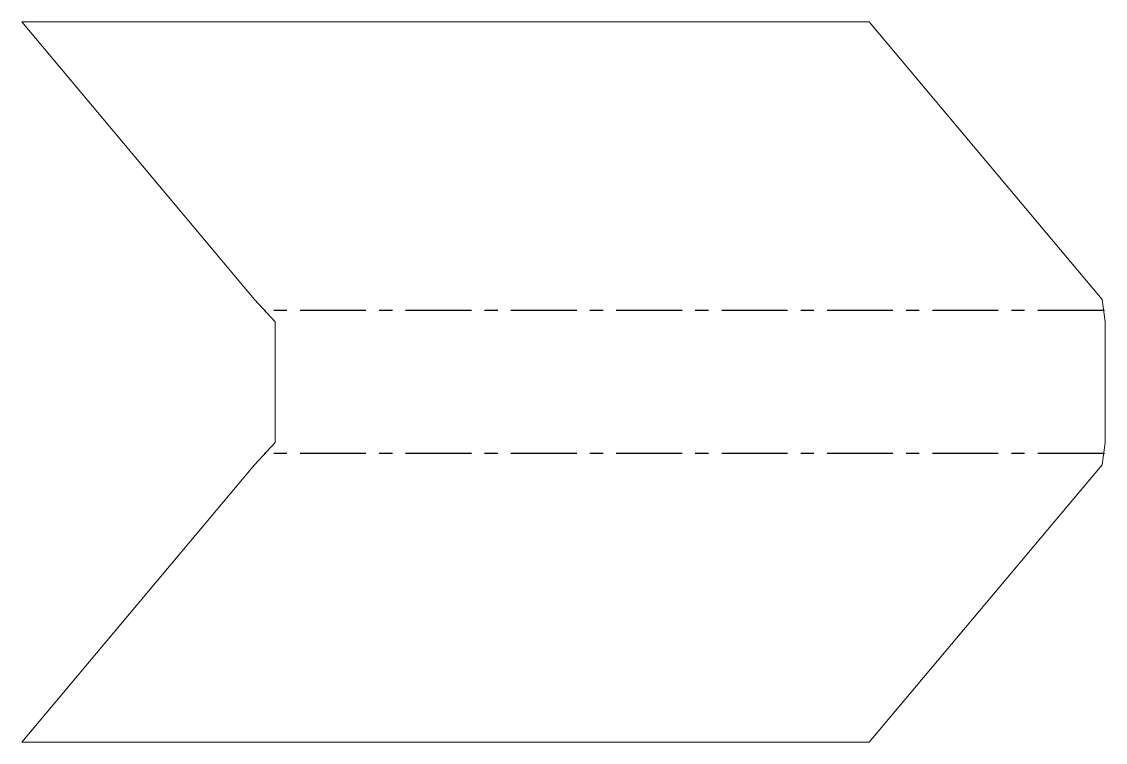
# Model space of a CAD drawing. Header units: millimetres. Extents: x -212 to -3, y 0 to 139.
import ezdxf

# ---------------------------------------------------------------- set-up
doc = ezdxf.new("R2010")
doc.units = ezdxf.units.MM
doc.header["$PDSIZE"] = -1
doc.linetypes.add('CENTERX2', pattern=[20.32, 12.7, -2.54, 2.54, -2.54])

msp = doc.modelspace()

# ---------------------------------------------------------------- linework, layer by layer
at = {"color": 7, "linetype": 'Continuous', "lineweight": 15}
for p, q in [((-212.3, 138.87), (-212.3, 138.86)), ((-48.88, 138.87), (-212.3, 138.87)), ((-212.3, 138.86), (-167.41, 85.36)), ((-3.97, 85.36), (-48.88, 138.87)), ((-163.43, 81.06), (-167.41, 85.36)), ((-3.97, 85.36), (-3.36, 81.06)), ((-163.43, 57.8), (-163.43, 81.06)), ((-3.36, 81.06), (-3.36, 57.8)), ((-167.41, 53.5), (-163.43, 57.8)), ((-3.36, 57.8), (-3.97, 53.5)), ((-212.3, 0), (-167.41, 53.5)), ((-3.97, 53.5), (-48.87, 0)), ((-212.3, 0), (-48.87, 0))]:
    msp.add_line(p, q, dxfattribs=at)
at = {"color": 7, "linetype": 'CENTERX2'}
for p, q in [((-3.67, 83.21), (-165.42, 83.21)), ((-3.67, 55.65), (-165.42, 55.65))]:
    msp.add_line(p, q, dxfattribs=at)
at = {"color": 7, "linetype": 'Continuous'}
for p in [(-165.42, 83.21), (-3.67, 83.21), (-165.42, 55.65), (-3.67, 55.65)]:
    msp.add_point(p, dxfattribs=at)

doc.saveas('drawing.dxf')
